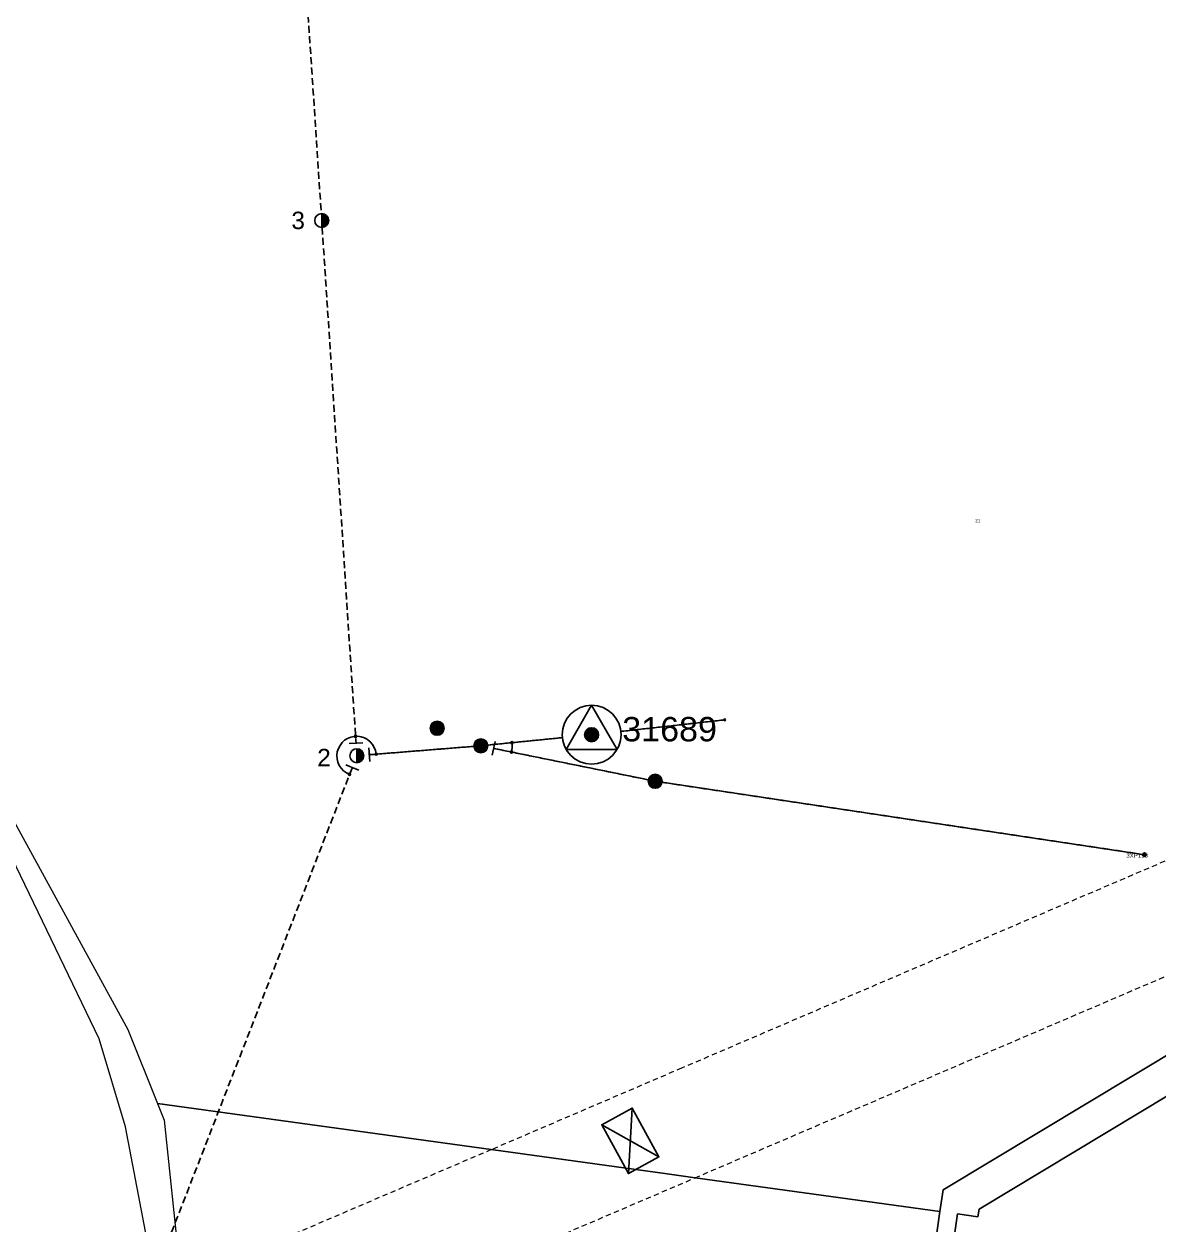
# Model space of a CAD drawing. Header units: metres. Extents: x 253555 to 263174, y 6188199 to 6193202.
# Drawn here: x 257959 to 258610, y 6189690 to 6190379 of the extents above; entities that cross this region are included whole.
import ezdxf
from ezdxf.enums import TextEntityAlignment as Align

# ---------------------------------------------------------------- set-up
doc = ezdxf.new("R2010")
doc.units = ezdxf.units.M
for name, pattern in [('Cable Exist OH', [1, 1, 0]), ('Cable New OH', [6, 4, -2]), ('Dash', [5, 3, -2])]:
    doc.linetypes.add(name, pattern=pattern)
doc.layers.get('0').update_dxf_attribs({"color": 6})
for name, color, linetype in [('_User_HV_Exist', 7, 'Continuous'), ('Equip_LV_EXT', 7, 'Continuous'), ('Mains_HV_EXT', 7, 'Continuous'), ('Mains_HV_New_B10', 2, 'Continuous'), ('Mains_LV_EXT', 7, 'Continuous'), ('Notes_SP_MISC', 7, 'Continuous'), ('OH_Details_SP_MISC', 7, 'Continuous'), ('Sub_SP_MOD', 3, 'Continuous'), ('Sub_SP_TR_HV_LV_MOD', 3, 'Continuous'), ('SupportsOH_SP_TR_HV_LV_SL_EXT', 7, 'Continuous'), ('SupportsOH_SP_TR_HV_LV_SL_MOD', 3, 'Continuous'), ('SupportsOH_SP_TR_HV_LV_SL_NEW', 2, 'Continuous')]:
    doc.layers.add(name, color=color, linetype=linetype)
for name, color, linetype, lineweight in [('Cadastre Easements_SP_EXT', 9, 'Continuous', 5), ('Cadastre Land Parcels_SP_EXT', 9, 'Continuous', 5), ('Cadastre Roads_SP_EXT', 9, 'Continuous', 5)]:
    doc.layers.add(name, color=color, linetype=linetype, lineweight=lineweight)
doc.styles.add('POLE_LABEL', font='arial.ttf')
doc.styles.get("Standard").update_dxf_attribs({"font": 'arial.ttf'})

# ---------------------------------------------------------------- blocks, each defined once
blk = doc.blocks.new('SUB_POLE_EXT')
blk.add_wipeout([(0, 4.22), (0.42, 4.2), (0.83, 4.14), (1.21, 4.05), (1.62, 3.9), (1.99, 3.72), (2.35, 3.51), (2.68, 3.26), (2.99, 2.99), (3.28, 2.66), (3.52, 2.34), (3.76, 1.92), (3.9, 1.62), (4.04, 1.23), (4.18, 0.63), (4.22, 0), (4.18, -0.61), (4.06, -1.15), (3.9, -1.62), (3.58, -2.24), (3.22, -2.73), (2.97, -3.01), (2.68, -3.26), (2.36, -3.5), (2, -3.72), (1.64, -3.89), (1.25, -4.03), (0.82, -4.14), (0.42, -4.2), (0, -4.22), (-0.41, -4.2), (-0.8, -4.15), (-1.21, -4.05), (-1.62, -3.9), (-1.99, -3.73), (-2.35, -3.51), (-2.68, -3.26), (-2.96, -3.02), (-3.23, -2.72), (-3.51, -2.35), (-3.71, -2.01), (-3.91, -1.6), (-4.05, -1.21), (-4.16, -0.76), (-4.22, -0.14), (-4.21, 0.39), (-4.14, 0.83), (-4.03, 1.27), (-3.9, 1.63), (-3.71, 2.02), (-3.5, 2.37), (-3.28, 2.67), (-2.99, 2.99), (-2.68, 3.27), (-2.33, 3.52), (-1.98, 3.73), (-1.63, 3.9), (-1.2, 4.05), (-0.78, 4.15), (-0.4, 4.21)])
blk.add_line((2.16, 0.48), (2.16, 0.48, 0))
blk.add_lwpolyline([(-4.22, 0, 1), (4.22, 0, 1)], format="xyb", close=True)
blk.add_lwpolyline([(2.14, 0.52), (0, 4.22), (-3.66, -2.11), (3.66, -2.11)], close=True)
for tag, height, flags, p in [('ASSET_NUM', 3.5, 8, (2, 2)), ('STREET_CODE', 0.2, 9, (1.5, 0)), ('CONSTRUCTED_VOLTAGE', 0.2, 9, (1.5, -0.2)), ('OPERATING_VOLTAGE', 0.2, 9, (1.5, -0.6)), ('OPERATED_BY', 0.2, 9, (1.5, -0.8)), ('ORIENTATION', 0.2, 9, (1.5, -1.2)), ('OWNED_BY', 0.2, 9, (1.5, -1.4)), ('SECONDARY_VOLTAGE', 0.2, 9, (1.5, -1.6)), ('STATE', 0.2, 9, (1.5, -1.8)), ('NO_PHASES', 0.2, 9, (1.5, -0.4)), ('MAINTAINED_BY', 0.2, 9, (1.5, -1)), ('SUBSTATION_TYPE', 0.2, 9, (1.5, -2)), ('STREETNAME', 0.2, 9, (1.5, -2.8)), ('SUBURB', 0.2, 9, (1.5, -3)), ('Z', 0.2, 1, (1.5, -3.4)), ('USAGE', 0.2, 9, (1.5, -2.2)), ('LEGEND', 0.2, 9, (1.5, -2.4)), ('LOCATION', 0.2, 9, (1.5, -2.6)), ('NOTES', 0.2, 9, (1.5, -3.2))]:
    blk.add_attdef(tag, text='', height=height, dxfattribs=dict(flags=flags)).set_placement(p, align=Align.MIDDLE_LEFT)
blk = doc.blocks.new('POLE_EXT')
blk.add_hatch(color=256).paths.add_polyline_path([(-1, 0, 1), (1, 0, 1)])
blk.add_lwpolyline([(-1, 0, 1), (1, 0, 1)], format="xyb", close=True)
for tag, height, flags, p in [('pNumber', 2.5, 8, (-17.84, 2.07)), ('OWNED_BY', 0.2, 9, (1.35, -0.4)), ('SPECIAL_USE', 0.2, 9, (1.35, -0.8)), ('STATE', 0.2, 9, (1.35, -1)), ('cLV', 0.2, 9, (1.35, -1.4)), ('hDepth', 0.2, 9, (1.35, -1.6)), ('hDia', 0.2, 9, (1.35, -1.8)), ('PARENT', 0.2, 9, (1.35, -0.6)), ('USAGE', 0.2, 9, (1.35, -1.2)), ('cHV', 0.2, 9, (1.35, -2)), ('cLinedev', 0.2, 9, (1.35, -3.4)), ('LBRACKET', 0.2, 9, (1.35, -2.2)), ('LExisting', 0.2, 9, (1.35, -2.4)), ('LANTNUMBER', 0.2, 9, (1.35, -2.6)), ('LOther', 0.2, 9, (1.35, -2.8)), ('LRemove', 0.2, 9, (1.35, -3)), ('LEGEND', 0.2, 9, (1.35, -3.2)), ('pExisting', 0.2, 9, (1.35, -3.8)), ('pFooting', 0.2, 9, (1.35, -4.4)), ('pNew', 0.2, 9, (1.35, -4.6)), ('pRelocate', 0.2, 9, (1.35, -5)), ('pRemove', 0.2, 9, (1.35, -5.2)), ('LOCATION', 0.2, 9, (1.35, -3.6)), ('PFNUMBER', 0.2, 9, (1.35, -4)), ('NEWPFNUMBER', 0.2, 9, (1.35, -4.2)), ('pReplace', 0.2, 9, (1.35, -5.4)), ('pStay', 0.2, 9, (1.35, -5.6)), ('pType', 0.2, 9, (1.35, -5.8)), ('cspan', 0.2, 9, (1.35, -6)), ('STREETNAME', 0.2, 9, (1.35, -6.2)), ('SUBURB', 0.2, 9, (1.35, -6.4)), ('NOTES', 0.2, 9, (1.35, -6.6)), ('MAINTAINED_BY', 0.2, 9, (1.36, -6.81)), ('OPERATED_BY', 0.2, 9, (1.36, -7.01))]:
    blk.add_attdef(tag, text='', height=height, dxfattribs=dict(flags=flags)).set_placement(p, align=Align.MIDDLE_LEFT)
at = {"style": 'POLE_LABEL'}
for tag, height, flags, p in [('ASSET_NUM', 2.5, 8, (2, 2)), ('STRUCTURE_PLANT_NUMBER', 0.2, 9, (1.35, 0.03)), ('STREET_CODE', 0.2, 9, (1.35, -0.2))]:
    blk.add_attdef(tag, text='', height=height, dxfattribs=dict(at, flags=flags)).set_placement(p, align=Align.MIDDLE_LEFT)
at = {"flags": 1}
blk.add_attdef('Z', (1.35, -7.33), '', height=0.2, dxfattribs=at)
blk = doc.blocks.new('CONNECTOR_NODE_EXT')
h = blk.add_hatch(color=256)
edge = h.paths.add_edge_path()
edge.add_arc((0, 0), 0.5, 0, 360)
blk.add_circle((0, 0), 0.5)
at = {"flags": 1}
blk.add_attdef('Z', (0, 0), '', height=0.2, dxfattribs=at)
at = {"flags": 9}
for tag, p in [('CONNECTOR_TYPE', (0, 0)), ('CONSTRUCTED_VOLTAGE', (0, -0.2)), ('OPERATING_VOLTAGE', (0, -0.6)), ('ORIENTATION', (0, -0.8)), ('SUBTYPE', (0, -1)), ('NO_PHASES', (0, -0.4)), ('USAGE', (0, -1.2)), ('NOTES', (0, -1.4))]:
    blk.add_attdef(tag, text='', height=0.2, dxfattribs=at).set_placement(p, align=Align.MIDDLE_LEFT)
blk = doc.blocks.new('POLE_REPLACE_NEW')
for tag, height, flags, p in [('ASSET_NUM', 2.5, 8, (2, 2)), ('cLinedev', 0.2, 9, (1.5, -3.2)), ('LBRACKET', 0.2, 9, (1.5, -2)), ('LExisting', 0.2, 9, (1.5, -2.2)), ('LANTNUMBER', 0.2, 9, (1.5, -2.4)), ('LOther', 0.2, 9, (1.5, -2.6)), ('LRemove', 0.2, 9, (1.5, -2.8)), ('LEGEND', 0.2, 9, (1.5, -3)), ('pExisting', 0.2, 9, (1.5, -3.4)), ('PFNUMBER', 0.2, 9, (1.5, -3.6)), ('NEWPFNUMBER', 0.2, 9, (1.5, -3.8)), ('pFooting', 0.2, 9, (1.5, -4)), ('pNew', 0.2, 9, (1.5, -4.2)), ('pNumber', 0.2, 9, (1.5, -4.4)), ('pRelocate', 0.2, 9, (1.5, -4.6)), ('pRemove', 0.2, 9, (1.5, -4.8)), ('pReplace', 0.2, 9, (1.5, -5)), ('pStay', 0.2, 9, (1.5, -5.2)), ('cspan', 0.2, 9, (1.5, -5.6)), ('SUBURB', 0.2, 9, (1.5, -5.8)), ('STREETNAME', 0.2, 9, (1.5, -6)), ('OPERATED_BY', 0.2, 9, (1.5, -6.6)), ('pType', 0.2, 9, (1.5, -5.4)), ('LOCATION', 0.2, 9, (1.5, -6.2)), ('NOTES', 0.2, 9, (1.5, -6.4)), ('MAINTAINED_BY', 0.2, 9, (1.5, -6.8)), ('Z', 0.2, 1, (1.5, -7))]:
    blk.add_attdef(tag, text='', height=height, dxfattribs=dict(flags=flags)).set_placement(p, align=Align.MIDDLE_LEFT)
blk.add_wipeout([(0, 1), (-0.13, 0.99), (-0.25, 0.97), (-0.37, 0.93), (-0.48, 0.88), (-0.59, 0.81), (-0.68, 0.73), (-0.77, 0.64), (-0.84, 0.54), (-0.9, 0.43), (-0.95, 0.31), (-0.98, 0.19), (-1, 0.06), (-1, -0.06), (-0.98, -0.19), (-0.95, -0.31), (-0.9, -0.43), (-0.84, -0.54), (-0.77, -0.64), (-0.68, -0.73), (-0.59, -0.81), (-0.48, -0.88), (-0.37, -0.93), (-0.25, -0.97), (-0.13, -0.99), (0, -1), (0.13, -0.99), (0.25, -0.97), (0.37, -0.93), (0.48, -0.88), (0.59, -0.81), (0.68, -0.73), (0.77, -0.64), (0.84, -0.54), (0.9, -0.43), (0.95, -0.31), (0.98, -0.19), (1, -0.06), (1, 0.06), (0.98, 0.19), (0.95, 0.31), (0.9, 0.43), (0.84, 0.54), (0.77, 0.64), (0.68, 0.73), (0.59, 0.81), (0.48, 0.88), (0.37, 0.93), (0.25, 0.97), (0.13, 0.99)])
h = blk.add_hatch(color=256)
edge = h.paths.add_edge_path()
edge.add_arc((0, 0), 1, 270, 450)
edge.add_line((0, 1), (0, -1))
blk.add_lwpolyline([(0, 1), (0, -1)])
at = {"lineweight": -3}
blk.add_arc((0, 0), 1, 90, 270, dxfattribs=at)
blk.add_arc((0, 0), 1, 270, 90)
at = {"style": 'POLE_LABEL', "flags": 9}
blk.add_attdef('STRUCTURE_PLANT_NUMBER', text='', height=0.2, dxfattribs=at).set_placement((1.5, 0.24), align=Align.MIDDLE_LEFT)
at = {"flags": 9}
for tag, p in [('STREET_CODE', (1.5, 0)), ('OWNED_BY', (1.5, -0.2)), ('SPECIAL_USE', (1.5, -0.6)), ('STATE', (1.5, -0.8)), ('cLV', (1.5, -1.2)), ('cHV', (1.5, -1.8)), ('PARENT', (1.5, -0.4)), ('USAGE', (1.5, -1)), ('hDepth', (1.5, -1.4)), ('hDia', (1.5, -1.6))]:
    blk.add_attdef(tag, text='', height=0.2, dxfattribs=at).set_placement(p, align=Align.MIDDLE_LEFT)
blk = doc.blocks.new('End Shackle_NEW')
at = {"flags": 9}
for tag, p in [('OWNED_BY', (0, -1)), ('STATE', (0, -1.2)), ('USAGE', (0, -1.4)), ('NOTES', (0, -1.6)), ('MAINTAINED_BY', (0, -1.81)), ('OPERATED_BY', (0, -2.01))]:
    blk.add_attdef(tag, text='', height=0.2, dxfattribs=at).set_placement(p, align=Align.MIDDLE_LEFT)
blk.add_wipeout([(-0.25, 0), (-0.25, 1.81), (0.25, 1.82), (0.25, 0)])
blk.add_line((1, 1.81), (-1, 1.81))
at = {"flags": 1}
blk.add_attdef('Z', (0, 0), '', height=0.2, dxfattribs=at)
at = {"flags": 9}
for tag, p in [('CONNECTOR_TYPE', (0, 0)), ('CONSTRUCTED_VOLTAGE', (0, -0.2)), ('OPERATING_VOLTAGE', (0, -0.6)), ('ORIENTATION', (0, -0.8)), ('NO_PHASES', (0, -0.4))]:
    blk.add_attdef(tag, text='', height=0.2, dxfattribs=at).set_placement(p, align=Align.MIDDLE_LEFT)
blk = doc.blocks.new('BOND POINT')
blk.add_hatch(color=256).paths.add_polyline_path([(-1, 0, 1), (1, 0, 1)])
blk.add_lwpolyline([(-1, 0, 1), (1, 0, 1)], format="xyb", close=True)
blk = doc.blocks.new('*U42')
at = {"flags": 9}
for tag, p in [('STATE', (0, -1.2)), ('USAGE', (0, -1.4)), ('NOTES', (0, -1.6)), ('MAINTAINED_BY', (0, -1.81)), ('OPERATED_BY', (0, -2.01))]:
    blk.add_attdef(tag, text='', height=0.2, dxfattribs=at).set_placement(p, align=Align.MIDDLE_LEFT)
blk.add_wipeout([(-0.24, 0.07), (0.28, 1.87), (0.76, 1.73), (0.24, -0.07)])
blk.add_line((1.48, 1.52), (-0.44, 2.08))
at = {"flags": 1}
blk.add_attdef('Z', (0, 0), '', height=0.2, dxfattribs=at)
at = {"flags": 9}
for tag, p in [('CONNECTOR_TYPE', (0, 0)), ('CONSTRUCTED_VOLTAGE', (0, -0.2)), ('OPERATING_VOLTAGE', (0, -0.6)), ('ORIENTATION', (0, -0.8)), ('OWNED_BY', (0, -1)), ('NO_PHASES', (0, -0.4))]:
    blk.add_attdef(tag, text='', height=0.2, dxfattribs=at).set_placement(p, align=Align.MIDDLE_LEFT)

msp = doc.modelspace()

# ---------------------------------------------------------------- linework, layer by layer
at = {"layer": '_User_HV_Exist', "color": 7, "linetype": 'Cable Exist OH', "flags": 128}
for points in [[(258221.43, 6189964.39), (258285.05, 6189970.75)], [(258221.43, 6189964.39), (258321.59, 6189944.02), (258602.58, 6189901.84)]]:
    msp.add_lwpolyline(points, dxfattribs=at)
at = {"layer": '_User_HV_Exist', "color": 7, "linetype": 'Cable Exist OH'}
msp.add_lwpolyline([(258150.22, 6189958.68), (258221.43, 6189964.39)], dxfattribs=at)
at = {"layer": 'Cadastre Easements_SP_EXT', "linetype": 'Dash'}
msp.add_lwpolyline([(258344.5, 6189716.3), (258818.11, 6189919.11), (258829.85, 6189924.14), (258819.87, 6189986.15), (258816.41, 6189984.67), (258336.7, 6189779.26), (258227.42, 6189732.46), (258049.26, 6189656.24), (258050.38, 6189644.84), (258068.07, 6189598.01), (258344.5, 6189716.3)], close=True, dxfattribs=at)
at = {"layer": 'Cadastre Land Parcels_SP_EXT', "linetype": 'Continuous'}
for points in [[(257909.05, 6190459.48), (257919.29, 6190302.78), (257918.63, 6190225.29), (257910.36, 6190182.67), (257903.38, 6190146.74), (257886.86, 6190095.59), (257881.35, 6190035.06), (257888.31, 6190007.93), (257901.74, 6189979.64), (257949.45, 6189928.16), (258018.62, 6189801.52), (258035.73, 6189759.01), (258227.42, 6189732.46), (258328.43, 6189718.55), (258344.5, 6189716.3), (258485.12, 6189696.86), (258486.91, 6189709.45), (258818.38, 6189908.72), (258831.15, 6189916.4), (258829.85, 6189924.14), (258819.87, 6189986.15), (258815.7, 6190012), (258756.39, 6190380.34)], [(258035.61, 6189650.45), (258017.4, 6189745.66), (258002.2, 6189796.1), (257952.02, 6189900.25), (257899.93, 6189950.4), (257880.22, 6189975.97), (257870.05, 6190002.35), (257866.78, 6190057.55), (257886.48, 6190134.87), (257903.73, 6190186.16), (257913.73, 6190240.59), (257742.85, 6190266), (257687.81, 6189870.96), (257661.61, 6189682.68)], [(259746.1, 6189831.71), (259431.3, 6189867.43), (259410.95, 6189869.74), (259099.73, 6189905.04), (258955.6, 6189921.18), (258891.54, 6189929.29), (258860.01, 6189910.38), (258841.44, 6189899.24), (258818.97, 6189885.72), (258507.53, 6189698.33), (258506.91, 6189693.87), (258495.09, 6189695.56), (258463.76, 6189473.97), (258377.27, 6189460.18), (258168.79, 6189368.41), (258165.86, 6189343.02), (258163.53, 6189323.09), (258446.94, 6189285.6), (258561.27, 6189264.93), (258836.19, 6189221.15), (258927, 6189206.69), (259499.09, 6189125.81), (259546.18, 6189119.14)]]:
    msp.add_lwpolyline(points, dxfattribs=at)
msp.add_lwpolyline([(258374.44, 6189469.87), (258454.88, 6189482.73), (258485.12, 6189696.86), (258344.5, 6189716.3), (258328.43, 6189718.55), (258227.42, 6189732.46), (258035.73, 6189759.01), (258039.57, 6189749.34), (258049.26, 6189656.24), (258050.38, 6189644.84), (258068.07, 6189598.01), (258089.81, 6189540.3), (258114.64, 6189455.47), (258177.97, 6189447.24), (258170.15, 6189379.99), (258374.44, 6189469.87)], close=True, dxfattribs=at)
at = {"layer": 'Cadastre Roads_SP_EXT', "linetype": 'Continuous'}
msp.add_lwpolyline([(258507.53, 6189698.33), (258818.97, 6189885.72), (258841.44, 6189899.24), (258836.16, 6189908.05), (258831.15, 6189916.4), (258818.38, 6189908.72), (258486.91, 6189709.45), (258485.12, 6189696.86), (258454.88, 6189482.73), (258374.44, 6189469.87), (258170.15, 6189379.99), (258168.79, 6189368.41), (258377.27, 6189460.18), (258463.76, 6189473.97), (258495.09, 6189695.56), (258506.91, 6189693.87), (258507.53, 6189698.33)], close=True, dxfattribs=at)
at = {"layer": 'Mains_HV_EXT', "color": 7, "linetype": 'Continuous'}
for centre, radius, start, end in [((258150.08, 6189958.54), 11.32, 5.34979, 249.34533), ((258221.43, 6189964.39), 17.95, 348.50427, 5.70837)]:
    msp.add_arc(centre, radius, start, end, dxfattribs=at).dxf.unprotected_set("ltscale", 0)
at = {"layer": 'Mains_HV_New_B10', "linetype": 'Cable New OH'}
for points in [[(258150.22, 6189958.68), (258130.05, 6190266.04), (258102.12, 6190687.82)], [(257972.03, 6189500.45), (258150.22, 6189958.68)]]:
    msp.add_lwpolyline(points, dxfattribs=at)
at = {"layer": 'Mains_LV_EXT', "linetype": 'Cable Exist OH'}
msp.add_lwpolyline([(258285.05, 6189970.75), (258361.94, 6189979.33)], dxfattribs=at)
at = {"layer": 'Notes_SP_MISC', "color": 7, "flags": 128}
for points in [[(258323.71, 6189728.26), (258306.14, 6189718.7), (258290.84, 6189746.8), (258308.41, 6189756.37)], [(258306.14, 6189718.7), (258308.41, 6189756.37), (258290.84, 6189746.8), (258323.71, 6189728.26)]]:
    msp.add_lwpolyline(points, close=True, dxfattribs=at)
at = {"layer": 'OH_Details_SP_MISC', "color": 7, "linetype": 'Continuous'}
for points in [[(258221.43, 6189964.39), (258285.05, 6189970.75)], [(258150.25, 6189958.67), (258221.43, 6189964.39)], [(258602.73, 6189901.82), (258321.59, 6189944.02), (258221.43, 6189964.39)]]:
    msp.add_lwpolyline(points, dxfattribs=at)
at = {"layer": 'OH_Details_SP_MISC', "color": 7, "linetype": 'Continuous', "flags": 128}
for points in [[(258285.05, 6189970.75), (258221.43, 6189964.39)], [(258321.59, 6189944.02), (258221.43, 6189964.39)]]:
    msp.add_lwpolyline(points, dxfattribs=at)

# ---------------------------------------------------------------- block references
at = {"layer": 'Equip_LV_EXT'}
msp.add_blockref('CONNECTOR_NODE_EXT', (258361.44, 6189979.28), dxfattribs=at)
at = {"layer": 'Mains_HV_EXT', "color": 7, "linetype": 'Continuous', "xscale": 0.6, "yscale": 0.6, "zscale": 0.6}
for p in [(258149.47, 6189969.84), (258239.29, 6189966.18), (258161.35, 6189959.59), (258239.02, 6189960.81), (258146.04, 6189948.02)]:
    msp.add_blockref('BOND POINT', p, dxfattribs=at).dxf.unprotected_set("ltscale", 0)
at = {"layer": 'Sub_SP_MOD', "xscale": 4, "yscale": 4, "zscale": 4}
msp.add_blockref('POLE_EXT', (258196.34, 6189974.46), dxfattribs=at)
at = {"layer": 'SupportsOH_SP_TR_HV_LV_SL_EXT'}
ref = msp.add_blockref('POLE_EXT', (258602.58, 6189901.84), dxfattribs=at)
ref.add_attrib('ASSET_NUM', '3XP190', dxfattribs={"layer": '0', "height": 2.5, "style": 'POLE_LABEL'}).set_placement((258604.58, 6189902.59), align=Align.TOP_RIGHT)
at = {"layer": 'SupportsOH_SP_TR_HV_LV_SL_MOD', "xscale": 4, "yscale": 4, "zscale": 4}
msp.add_blockref('POLE_EXT', (258321.59, 6189944.02), dxfattribs=at)

# ---------------------------------------------------------------- texts
at = {"layer": 'Cadastre Land Parcels_SP_EXT'}
msp.add_text('21', height=1.8, dxfattribs=at).set_placement((258505.42, 6190092.8))

# ---------------------------------------------------------------- next in the draw order: block references
at = {"layer": 'Mains_HV_EXT', "color": 7, "linetype": 'Continuous', "rotation": 274.5836738346823}
for name, p, xscale, yscale, zscale in [('*U42', (258221.43, 6189964.39), 3.999999999999999, 3.999999999999999, 3.999999999999999), ('End Shackle_NEW', (258150.22, 6189958.68), 4, 4, 4)]:
    msp.add_blockref(name, p, dxfattribs=dict(at, xscale=xscale, yscale=yscale, zscale=zscale)).dxf.unprotected_set("ltscale", 0)
at = {"layer": 'Sub_SP_TR_HV_LV_MOD'}
ref = msp.add_blockref('SUB_POLE_EXT', (258285.05, 6189970.75), dxfattribs=dict(at, xscale=4, yscale=4, zscale=4))
ref.add_attrib('ASSET_NUM', '31689', dxfattribs={"layer": '0', "height": 14}).set_placement((258302.64, 6189962.73), align=Align.BOTTOM_LEFT)
at = {"layer": 'SupportsOH_SP_TR_HV_LV_SL_NEW', "color": 7, "linetype": 'Continuous'}
ref = msp.add_blockref('POLE_REPLACE_NEW', (258130.05, 6190266.04), dxfattribs=dict(at, xscale=4, yscale=4, zscale=4))
ref.add_attrib('pNumber', '3', dxfattribs={"height": 10}).set_placement((258112.63, 6190266.1), align=Align.MIDDLE_LEFT)

# ---------------------------------------------------------------- next in the draw order: block references
at = {"layer": 'Mains_HV_EXT', "color": 7, "linetype": 'Continuous', "xscale": 4, "yscale": 4, "zscale": 4, "rotation": 3.75484561623773}
msp.add_blockref('End Shackle_NEW', (258150.22, 6189958.68), dxfattribs=at).dxf.unprotected_set("ltscale", 0)
at = {"layer": 'SupportsOH_SP_TR_HV_LV_SL_MOD', "xscale": 4, "yscale": 4, "zscale": 4}
for p in [(258285.05, 6189970.75), (258221.43, 6189964.39)]:
    msp.add_blockref('POLE_EXT', p, dxfattribs=at)

# ---------------------------------------------------------------- next in the draw order: block references
at = {"layer": 'Mains_HV_EXT', "color": 7, "linetype": 'Continuous', "xscale": 4, "yscale": 4, "zscale": 4, "rotation": 158.7505284431548}
msp.add_blockref('End Shackle_NEW', (258150.22, 6189958.68), dxfattribs=at).dxf.unprotected_set("ltscale", 0)

# ---------------------------------------------------------------- next in the draw order: block references
at = {"layer": 'SupportsOH_SP_TR_HV_LV_SL_NEW', "color": 7, "linetype": 'Continuous'}
ref = msp.add_blockref('POLE_REPLACE_NEW', (258150.22, 6189958.68), dxfattribs=dict(at, xscale=4, yscale=4, zscale=4))
ref.add_attrib('pNumber', '2', dxfattribs={"height": 10}).set_placement((258127.46, 6189957.63), align=Align.MIDDLE_LEFT)

doc.saveas('drawing.dxf')
